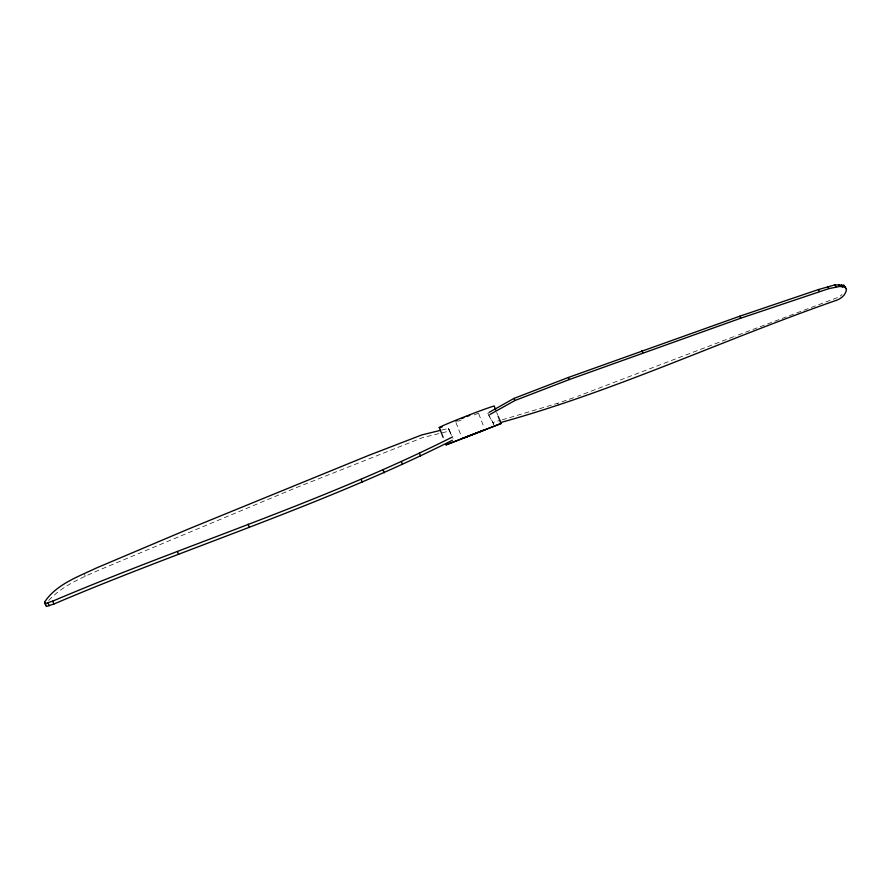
<?xml version="1.0" encoding="UTF-8"?>
<svg xmlns="http://www.w3.org/2000/svg" width="891" height="891" viewBox="0 0 891 891"><rect width="100%" height="100%" fill="white"/><g stroke="black" fill="none" stroke-linecap="round" stroke-linejoin="round"><path stroke-width="0.67" stroke-dasharray="4.46 3.34" d="M48.704 600.467C61.746 586.289 80.067 578.537 97.342 570.83L295.712 487.867L422.757 437.57L449.42 431.055L453.007 438.45M840.313 296.057L841.95 294.475M733.683 336.72L577.602 396.328M837.362 297.639L734.964 336.219M502.223 419.828L557.666 403.289L576.354 396.762M487.8 413.09L492.901 422.445L500.898 420.196M441.813 430.019L448.474 428.382L452.015 435.699M488.702 415.184L493.781 424.472L492.901 422.445M557.666 403.289L558.557 405.271M84.511 574.394L85.302 576.221M496.688 412.444L497.657 414.905M478.69 413.691L483.991 427.29M455.969 422.546L461.271 436.133M448.474 428.382L449.51 431.177M448.663 428.905L449.42 431.055M478.434 413.224A29.603 0.902 -21.3 0 1 471.707 415.919M461.182 420.017A29.603 0.902 -21.3 0 1 457.785 421.309"/><path stroke-width="1.34" d="M488.992 412.433L513.996 398.411L568.324 377.483L739.686 316.238L818.473 289.553L834.923 284.842L843.855 285.265L846.45 289.052C846.027 295.322 840.28 299.365 834.678 300.913C722.746 339.95 614.913 391.093 500.441 422.59M452.361 440.265C323.979 504.963 186.007 547.675 53.972 603.998L46.299 606.481L44.55 602.193C56.111 584.429 77.818 576.856 96.161 568.102L189.081 528.775L368.807 455.346L421.811 434.931L440.477 430.342M489.894 414.515L514.92 400.516L569.271 379.566L740.677 318.221L828.886 288.617L839.834 286.434L844.857 287.158L846.45 289.052M45.018 603.63L52.703 601.147C185.261 544.702 323.734 501.811 452.617 436.913M455.847 421.064L456.96 420.53M501.02 423.537L446.046 444.876L501.02 423.537L498.136 416.142M462.039 418.391L463.877 417.645M466.839 416.487L469.813 415.34M843.855 285.265L844.857 287.158M841.405 285.009L842.407 286.913M838.832 284.519L839.834 286.434M834.923 284.842L835.925 286.757M827.873 286.69L828.886 288.617M818.473 289.553L819.475 291.491M739.686 316.238L740.677 318.221M641.798 350.72L642.767 352.769M568.324 377.483L569.271 379.566M48.014 602.973L49.283 605.824M44.55 602.193L45.82 605.034M52.703 601.147L53.972 603.998M513.996 398.411L514.92 400.516M177.42 551.529L178.601 554.358M248.054 524.142L249.19 526.971M495.73 409.971L494.282 406.274A29.603 0.902 -21.3 0 0 461.894 417.834A29.603 0.902 -21.3 0 0 442.159 426.912M439.296 427.535L443.161 437.448M361.133 479.347L362.192 482.165M383.186 470.002L384.221 472.809M401.429 461.56L402.454 464.356M419.472 453.218L420.474 455.992M462.607 438.405L484.949 429.763L462.607 438.405"/></g></svg>
